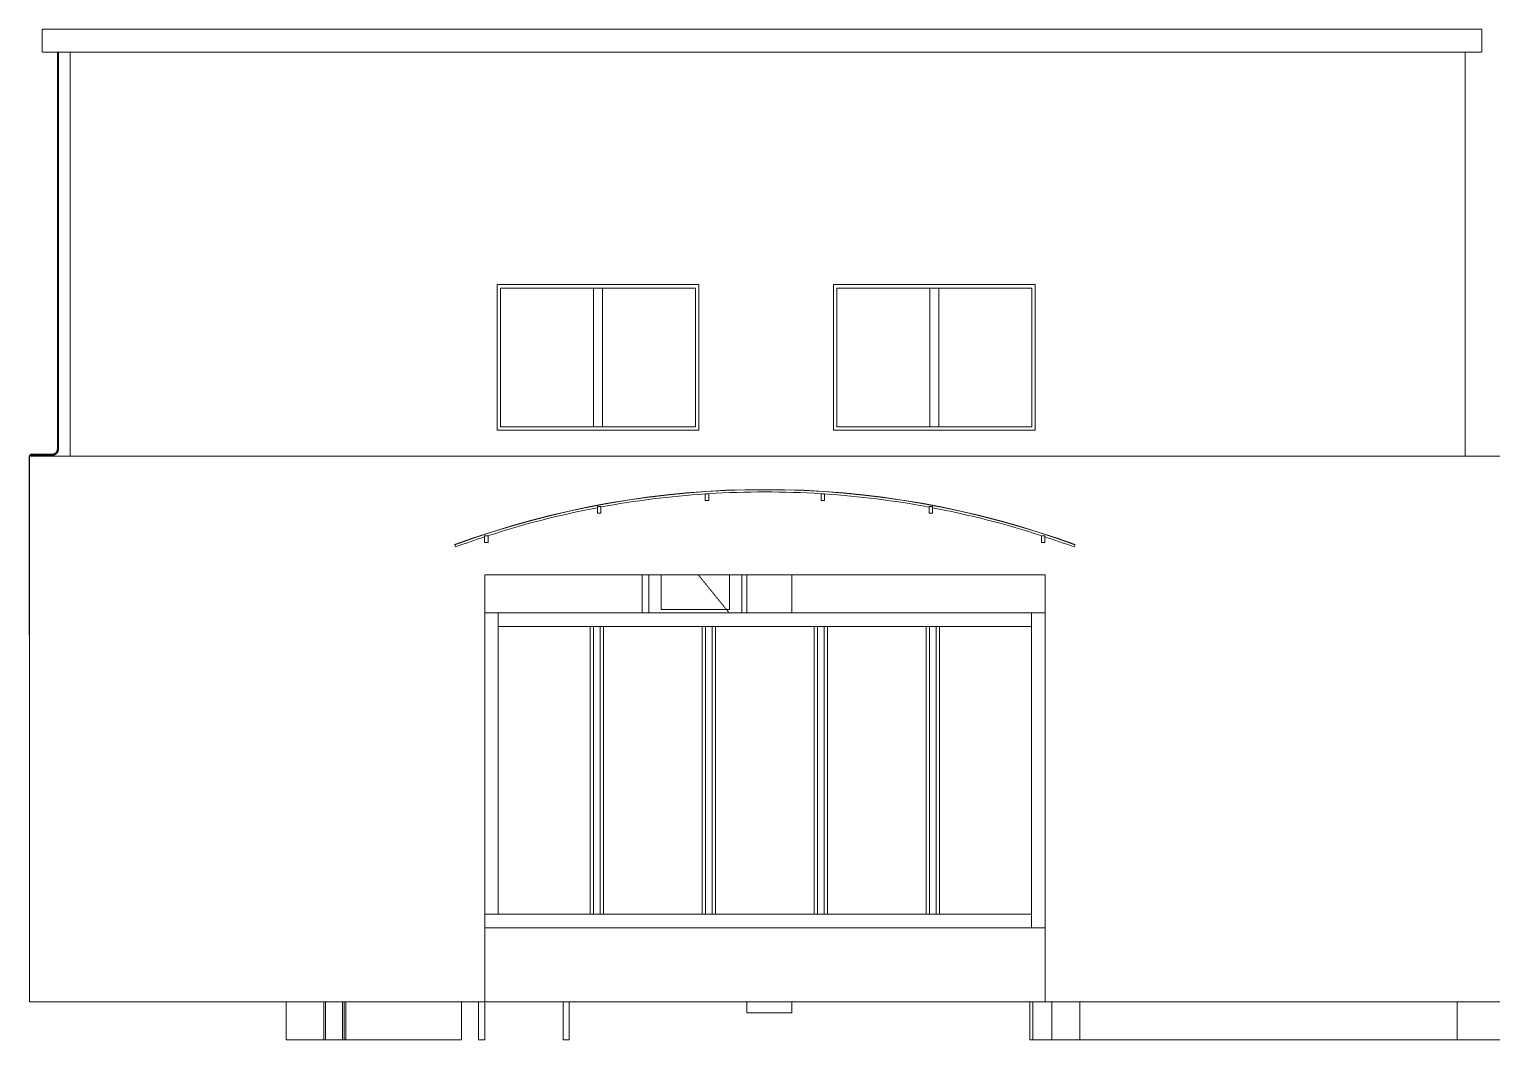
# Model space of a CAD drawing. Header units: millimetres. Extents: x -20192 to 462224, y -45352 to 20466.
# Drawn here: x 62470 to 75521, y 530 to 9550 of the extents above; entities that cross this region are included whole.
import ezdxf

# ---------------------------------------------------------------- set-up
doc = ezdxf.new("R2010")
doc.units = ezdxf.units.MM
doc.linetypes.add('Čárka', pattern=[6.35, 3.175, -3.175])
for name, color, linetype, lineweight in [('A-DOOR', 31, 'Continuous', 9), ('A-DOOR-FRAM', 31, 'Continuous', 9), ('A-GLAZ', 151, 'Continuous', 9), ('A-GLAZ-CWMG', 51, 'Continuous', 9), ('A-ROOF-OTLN', 132, 'Continuous', 9), ('A-WALL', 113, 'Continuous', 9), ('E-POWR-CNDT', 130, 'Continuous', 9), ('M-EQPM', 50, 'Continuous', 9), ('Q-SPCQ', 91, 'Continuous', 9)]:
    doc.layers.add(name, color=color, linetype=linetype, lineweight=lineweight)

# ---------------------------------------------------------------- blocks, each defined once
blk = doc.blocks.new('OKNO_2k_ - OKNO_2k_1900x1400-1963757-VB3-V-Bourání')
at = {"layer": 'A-GLAZ'}
for p, q in [((-3659, 6000), (-3659, 7240)), ((-3659, 7240), (-1919, 7240)), ((-2829, 6000), (-2829, 7240)), ((-2749, 7240), (-2829, 7240)), ((-2749, 7240), (-2749, 6000)), ((-1919, 7240), (-1919, 6000)), ((-1919, 6000), (-3659, 6000)), ((-2749, 6000), (-2829, 6000))]:
    blk.add_line(p, q, dxfattribs=at)
blk = doc.blocks.new('parapet_ext - parapet_ext-1802132-VB3-V-Bourání')
at = {"layer": 'Q-SPCQ'}
blk.add_line((-1889, 5972), (-3689, 5972), dxfattribs=at)
blk = doc.blocks.new('Rectangular Mullion - Rectangular Mullion-Loc wall 49 Bottom 120mm 02-1403449-VB3-V-Bourání')
at = {"layer": 'A-GLAZ-CWMG'}
for p, q in [((-3681, 4220), (-3681, 4340)), ((-2801, 4340), (-3681, 4340)), ((-2801, 4220), (-3681, 4220))]:
    blk.add_line(p, q, dxfattribs=at)
blk = doc.blocks.new('Rectangular Mullion - Rectangular Mullion-Loc wall 49 Bottom 120mm 02-1403424-VB3-V-Bourání')
at = {"layer": 'A-GLAZ-CWMG'}
for p, q in [((1079, 4340), (199, 4340)), ((1079, 4340), (1079, 4220)), ((1079, 4220), (199, 4220))]:
    blk.add_line(p, q, dxfattribs=at)
blk = doc.blocks.new('Rectangular Mullion - Rectangular Mullion-Loc wall 49 Bottom 120mm 02-1403425-VB3-V-Bourání')
at = {"layer": 'A-GLAZ-CWMG'}
for p, q in [((199, 4340), (-801, 4340)), ((199, 4220), (-801, 4220))]:
    blk.add_line(p, q, dxfattribs=at)
blk = doc.blocks.new('Rectangular Mullion - Rectangular Mullion-Loc wall 49 Bottom 120mm 02-1403430-VB3-V-Bourání')
at = {"layer": 'A-GLAZ-CWMG'}
for p, q in [((199, 1650), (1079, 1650)), ((1079, 1650), (1079, 1530))]:
    blk.add_line(p, q, dxfattribs=at)
blk = doc.blocks.new('Rectangular Mullion - Rectangular Mullion-Loc wall 49 Bottom 120mm 02-1403408-VB3-V-Bourání')
at = {"layer": 'A-GLAZ-CWMG'}
blk.add_line((-801, 1650), (199, 1650), dxfattribs=at)
blk = doc.blocks.new('Rectangular Mullion - Rectangular Mullion-Loc wall 49 Bottom 120mm 02-1403416-VB3-V-Bourání')
at = {"layer": 'A-GLAZ-CWMG'}
blk.add_line((-3801, 1650), (-2801, 1650), dxfattribs=at)
blk = doc.blocks.new('Rectangular Mullion - Rectangular Mullion-Loc wall 49 Bottom 120mm 02-1403417-VB3-V-Bourání')
at = {"layer": 'A-GLAZ-CWMG'}
for p, q in [((-3801, 4340), (-3681, 4340)), ((-3681, 4340), (-3681, 1650)), ((-3681, 1650), (-3801, 1650))]:
    blk.add_line(p, q, dxfattribs=at)
blk = doc.blocks.new('Rectangular Mullion - Rectangular Mullion-Loc wall 49 Bottom 120mm 02-1403388-VB3-V-Bourání')
at = {"layer": 'A-GLAZ-CWMG'}
for p, q in [((1079, 4340), (1199, 4340)), ((1079, 1530), (1079, 4340))]:
    blk.add_line(p, q, dxfattribs=at)
blk = doc.blocks.new('Rectangular Mullion - Rectangular Mullion-Loc wall 49 Bottom 120mm-1403423-VB3-V-Bourání')
at = {"layer": 'A-GLAZ-CWMG'}
for p, q in [((139, 4220), (139, 1650)), ((169, 4220), (229, 4220)), ((169, 4220), (169, 1650)), ((229, 4220), (229, 1650)), ((259, 4220), (259, 1650)), ((229, 1650), (169, 1650))]:
    blk.add_line(p, q, dxfattribs=at)
blk = doc.blocks.new('DPS_stříška_hlavní_vstup_2 - DPS_stříška_hlavní_vstup_2-1605088-VB3-V-Bourání')
at = {"layer": 'M-EQPM'}
h = blk.add_hatch(dxfattribs=at)
h.set_pattern_fill('FP_44', color=256, style=0, pattern_type=2)
h.set_pattern_definition([(90, (-1300.6, 5220), (-200, 1e-14), [])])
h.paths.add_polyline_path([(1467, 4947), (1468, 4949), (1171, 5052), (870, 5143), (566, 5222), (260, 5289), (-50, 5344), (-361, 5387), (-673, 5417), (-987, 5436), (-1301, 5442), (-1615, 5436), (-1928, 5417), (-2241, 5387), (-2552, 5344), (-2861, 5289), (-3168, 5222), (-3471, 5143), (-3772, 5052), (-4069, 4949), (-4068, 4947), (-3771, 5050), (-3471, 5141), (-3167, 5220), (-2860, 5287), (-2551, 5342), (-2240, 5385), (-1920, 5416), (-1614, 5434), (-1301, 5440), (-987, 5434), (-673, 5415), (-361, 5385), (-50, 5342), (259, 5287), (566, 5220), (870, 5141), (1170, 5050), (1236, 5027)])
for p, q in [((-1802, 5404), (-1832, 5404)), ((-1832, 5404), (-1832, 5344)), ((-1802, 5344), (-1802, 5404)), ((-799, 5404), (-799, 5344)), ((-769, 5404), (-799, 5404)), ((-769, 5344), (-769, 5404)), ((-2765, 5290), (-2795, 5290)), ((-2795, 5290), (-2795, 5230)), ((-2795, 5230), (-2765, 5230)), ((-2765, 5230), (-2765, 5290)), ((-1832, 5344), (-1802, 5344)), ((-799, 5344), (-769, 5344)), ((164, 5290), (164, 5230)), ((194, 5290), (164, 5290)), ((164, 5230), (194, 5230)), ((194, 5230), (194, 5290)), ((-3771, 5028), (-3801, 5028)), ((-3801, 5028), (-3801, 4968)), ((-3801, 4968), (-3771, 4968)), ((-3771, 4968), (-3771, 5028)), ((1169, 5028), (1169, 4968)), ((1199, 5028), (1169, 5028)), ((1169, 4968), (1199, 4968)), ((1199, 4968), (1199, 5028)), ((-4069, 4949), (-4068, 4947)), ((-4061, 4929), (-4068, 4947)), ((1467, 4947), (1460, 4929)), ((1467, 4947), (1468, 4949))]:
    blk.add_line(p, q, dxfattribs=at)
for radius, start, end in [(8023, 69.8174, 110.1826), (8021, 69.8174, 110.1826), (8001, 93.8106, 100.5499), (8001, 86.4046, 93.5954), (8001, 79.4501, 86.1894), (8001, 100.7681, 108.0091), (8001, 71.9909, 79.2319), (8001, 108.2081, 110.1826), (8001, 69.8174, 71.7919)]:
    blk.add_arc((-1301, -2581), radius, start, end, dxfattribs=at)
blk = doc.blocks.new('DVERE_1k_oblozka - DD03_01_800x1970_koupelna-1930961-VB3-V-Bourání')
at = {"layer": 'A-DOOR'}
for p, q in [((-5041, 870), (-5041, 530)), ((-5041, 530), (-5056, 530))]:
    blk.add_line(p, q, dxfattribs=at)
at = {"layer": 'A-DOOR-FRAM'}
for p, q in [((-5236, 870), (-5236, 530)), ((-5221, 870), (-5221, 530)), ((-5071, 870), (-5071, 530)), ((-5056, 870), (-5056, 530)), ((-5221, 530), (-5236, 530)), ((-5071, 530), (-5221, 530)), ((-5056, 530), (-5071, 530))]:
    blk.add_line(p, q, dxfattribs=at)
blk = doc.blocks.new('DVERE_1k_oblozka - DD03_01_800x1970_koupelna-V29-VB3-V-Bourání')
at = {"layer": 'A-DOOR'}
for p, q in [((-2337, 4680), (-2337, 4340)), ((-2227, 4370), (-2227, 4680)), ((-1617, 4680), (-1617, 4370)), ((-1507, 4340), (-1507, 4680)), ((-1617, 4370), (-2227, 4370))]:
    blk.add_line(p, q, dxfattribs=at)
at = {"layer": 'A-DOOR', "linetype": 'Čárka'}
blk.add_line((-1619, 4340), (-1895, 4680), dxfattribs=at)
at = {"layer": 'A-DOOR-FRAM'}
blk.add_line((-2397, 4680), (-2397, 4340), dxfattribs=at)

msp = doc.modelspace()

# ---------------------------------------------------------------- linework, layer by layer
at = {"layer": 'A-ROOF-OTLN'}
for p, q in [((62586, 9544), (62586, 9352)), ((75426, 9550), (62592, 9550)), ((75432, 9352), (75432, 9544)), ((62592, 9346), (75426, 9346))]:
    msp.add_line(p, q, dxfattribs=at)
for points, knots in [([(62592, 9550), (62592, 9550), (62592, 9550), (62591, 9550), (62591, 9550), (62590, 9550), (62590, 9550), (62590, 9549), (62589, 9549), (62589, 9549), (62589, 9549), (62588, 9549), (62588, 9548), (62587, 9548), (62587, 9547), (62587, 9547), (62586, 9546), (62586, 9545), (62586, 9544), (62586, 9544)], [-0.75, -0.75, -0.75, -0.75, -0.71875, -0.6875, -0.65625, -0.625, -0.59375, -0.5625, -0.53125, -0.5, -0.46875, -0.4375, -0.375, -0.34375, -0.3125, -0.25, -0.1875, -0.125, 0, 0, 0, 0]), ([(75432, 9544), (75432, 9544), (75432, 9545), (75431, 9546), (75431, 9547), (75431, 9547), (75430, 9548), (75430, 9548), (75429, 9549), (75429, 9549), (75428, 9549), (75428, 9549), (75428, 9550), (75427, 9550), (75427, 9550), (75427, 9550), (75426, 9550), (75426, 9550), (75426, 9550)], [0, 0, 0, 0, 0.125, 0.1875, 0.25, 0.3125, 0.34375, 0.375, 0.4375, 0.5, 0.53125, 0.5625, 0.59375, 0.625, 0.65625, 0.6875, 0.71875, 0.75, 0.75, 0.75, 0.75]), ([(62586, 9352), (62586, 9351), (62586, 9350), (62586, 9349), (62587, 9349), (62587, 9348), (62588, 9347), (62588, 9347), (62588, 9347), (62589, 9347), (62589, 9346), (62589, 9346), (62590, 9346), (62590, 9346), (62590, 9346), (62591, 9346), (62591, 9346), (62592, 9346), (62592, 9346), (62592, 9346)], [-1, -1, -1, -1, -0.8888889, -0.8333333, -0.7777778, -0.7222222, -0.6666667, -0.6388889, -0.6111111, -0.5833333, -0.5555556, -0.5277778, -0.5, -0.4722222, -0.4444444, -0.4166667, -0.3888889, -0.3611111, -0.3333333, -0.3333333, -0.3333333, -0.3333333]), ([(75426, 9346), (75426, 9346), (75426, 9346), (75427, 9346), (75427, 9346), (75427, 9346), (75428, 9346), (75428, 9346), (75428, 9346), (75429, 9346), (75429, 9347), (75430, 9347), (75430, 9347), (75430, 9348), (75431, 9348), (75431, 9349), (75431, 9349), (75432, 9350), (75432, 9351), (75432, 9352)], [0.3333333, 0.3333333, 0.3333333, 0.3333333, 0.3611111, 0.3888889, 0.4166667, 0.4444444, 0.4722222, 0.5, 0.5277778, 0.5555556, 0.5833333, 0.6111111, 0.6666667, 0.6944444, 0.7222222, 0.7777778, 0.8333333, 0.8888889, 1, 1, 1, 1])]:
    msp.add_open_spline(points, degree=3, knots=knots, dxfattribs=at)
at = {"layer": 'A-WALL'}
for p, q in [((62836, 5740), (62836, 9346)), ((75282, 5740), (75282, 9346)), ((66646, 5970), (66646, 7270)), ((66646, 7270), (68446, 7270)), ((68446, 7270), (68446, 5970)), ((69646, 5970), (69646, 7270)), ((69646, 7270), (71446, 7270)), ((71446, 7270), (71446, 5970)), ((68446, 5970), (66646, 5970)), ((71446, 5970), (69646, 5970)), ((75610, 5740), (62471, 5740)), ((62471, 5740), (62471, 870)), ((66535, 870), (66535, 4680)), ((66535, 4680), (71535, 4680)), ((68874, 4340), (68874, 4680)), ((69274, 4680), (69274, 4340)), ((71535, 4680), (71535, 870)), ((71535, 1530), (66535, 1530)), ((64763, 870), (64763, 530)), ((66328, 530), (66328, 870)), ((66478, 870), (66478, 530)), ((66535, 530), (66535, 870)), ((67235, 870), (67235, 530)), ((67288, 530), (67288, 870)), ((68874, 770), (68874, 870)), ((69274, 870), (69274, 770)), ((71594, 530), (71594, 870)), ((71844, 870), (71844, 530)), ((75212, 870), (75212, 530)), ((69274, 770), (68874, 770)), ((64763, 530), (65100, 530)), ((65295, 530), (66328, 530)), ((66478, 530), (66535, 530)), ((67235, 530), (67288, 530)), ((71399, 530), (81866, 530))]:
    msp.add_line(p, q, dxfattribs=at)
at = {"layer": 'A-WALL', "color": 41}
for p, q in [((62471, 870), (88813, 870)), ((71399, 870), (71399, 530)), ((71426, 870), (71426, 530))]:
    msp.add_line(p, q, dxfattribs=at)
at = {"layer": 'E-POWR-CNDT'}
for p, q in [((62721, 9346), (62721, 5835)), ((62731, 5835), (62731, 9346)), ((62528, 5757), (62495, 5757)), ((62495, 5747), (62528, 5747)), ((62643, 5757), (62528, 5757)), ((62528, 5747), (62643, 5747)), ((62676, 5757), (62643, 5757)), ((62643, 5747), (62676, 5747)), ((62721, 5835), (62721, 5802)), ((62731, 5802), (62731, 5835)), ((62470, 5732), (62470, 5700)), ((62470, 5700), (62470, 4183)), ((62470, 4183), (62470, 4150))]:
    msp.add_line(p, q, dxfattribs=at)
at = {"layer": 'E-POWR-CNDT', "flags": 128}
for points in [[(62495, 5757), (62494, 5757), (62493, 5757), (62492, 5757), (62491, 5757), (62490, 5757), (62489, 5757), (62488, 5756), (62487, 5756), (62486, 5756), (62485, 5755), (62484, 5755), (62484, 5754), (62483, 5754), (62482, 5753), (62481, 5753), (62480, 5752), (62479, 5752), (62479, 5751), (62478, 5750), (62477, 5750), (62476, 5749), (62476, 5748), (62475, 5747), (62475, 5747), (62474, 5746), (62474, 5745), (62473, 5744), (62473, 5743), (62472, 5742), (62472, 5741), (62471, 5740)], [(62482, 5740), (62483, 5741), (62483, 5741), (62483, 5742), (62484, 5742), (62484, 5743), (62485, 5743), (62485, 5743), (62486, 5744), (62486, 5744), (62487, 5745), (62487, 5745), (62488, 5745), (62488, 5745), (62489, 5746), (62489, 5746), (62490, 5746), (62490, 5746), (62491, 5747), (62491, 5747), (62492, 5747), (62493, 5747), (62493, 5747), (62494, 5747), (62494, 5747), (62495, 5747), (62495, 5747)], [(62721, 5802), (62721, 5800), (62720, 5799), (62720, 5797), (62720, 5795), (62720, 5793), (62719, 5792), (62719, 5790), (62718, 5788), (62718, 5786), (62717, 5785), (62716, 5783), (62716, 5781), (62715, 5780), (62714, 5778), (62713, 5777), (62712, 5775), (62711, 5774), (62709, 5773), (62708, 5771), (62707, 5770), (62706, 5769), (62704, 5768), (62703, 5766), (62701, 5765), (62700, 5764), (62698, 5763), (62697, 5763), (62695, 5762), (62694, 5761), (62692, 5760), (62690, 5760), (62688, 5759), (62687, 5759), (62685, 5758), (62683, 5758), (62681, 5758), (62680, 5757), (62678, 5757), (62676, 5757), (62676, 5757)], [(62676, 5747), (62678, 5747), (62680, 5747), (62682, 5748), (62684, 5748), (62687, 5748), (62689, 5749), (62691, 5749), (62693, 5750), (62695, 5751), (62697, 5752), (62699, 5752), (62701, 5753), (62703, 5754), (62705, 5756), (62707, 5757), (62708, 5758), (62710, 5759), (62712, 5761), (62713, 5762), (62715, 5764), (62717, 5766), (62718, 5767), (62719, 5769), (62721, 5771), (62722, 5772), (62723, 5774), (62724, 5776), (62725, 5778), (62726, 5780), (62727, 5782), (62728, 5784), (62728, 5786), (62729, 5789), (62729, 5791), (62730, 5793), (62730, 5795), (62730, 5797), (62731, 5799), (62731, 5802), (62731, 5802)], [(62471, 5738), (62471, 5737), (62470, 5736), (62470, 5735), (62470, 5734), (62470, 5733), (62470, 5732), (62470, 5732)], [(62470, 4150), (62470, 4149), (62470, 4148), (62470, 4147), (62470, 4146), (62471, 4145), (62471, 4144), (62471, 4143)]]:
    msp.add_lwpolyline(points, dxfattribs=at)

# ---------------------------------------------------------------- block references
at = {"layer": 'A-DOOR', "linetype": 'Čárka'}
msp.add_blockref('DVERE_1k_oblozka - DD03_01_800x1970_koupelna-V29-VB3-V-Bourání', (70335, 0), dxfattribs=at)
at = {"layer": 'A-DOOR-FRAM', "lineweight": 18}
msp.add_blockref('DVERE_1k_oblozka - DD03_01_800x1970_koupelna-1930961-VB3-V-Bourání', (70335, 0), dxfattribs=at)
at = {"layer": 'A-GLAZ'}
for p in [(70335, 0), (73335, 0)]:
    msp.add_blockref('OKNO_2k_ - OKNO_2k_1900x1400-1963757-VB3-V-Bourání', p, dxfattribs=at)
at = {"layer": 'A-GLAZ-CWMG'}
for name, p in [('Rectangular Mullion - Rectangular Mullion-Loc wall 49 Bottom 120mm 02-1403417-VB3-V-Bourání', (70335, 0)), ('Rectangular Mullion - Rectangular Mullion-Loc wall 49 Bottom 120mm 02-1403449-VB3-V-Bourání', (70335, 0)), ('Rectangular Mullion - Rectangular Mullion-Loc wall 49 Bottom 120mm 02-1403425-VB3-V-Bourání', (68335, 0)), ('Rectangular Mullion - Rectangular Mullion-Loc wall 49 Bottom 120mm 02-1403425-VB3-V-Bourání', (69335, 0)), ('Rectangular Mullion - Rectangular Mullion-Loc wall 49 Bottom 120mm 02-1403425-VB3-V-Bourání', (70335, 0)), ('Rectangular Mullion - Rectangular Mullion-Loc wall 49 Bottom 120mm 02-1403424-VB3-V-Bourání', (70335, 0)), ('Rectangular Mullion - Rectangular Mullion-Loc wall 49 Bottom 120mm 02-1403388-VB3-V-Bourání', (70335, 0)), ('Rectangular Mullion - Rectangular Mullion-Loc wall 49 Bottom 120mm-1403423-VB3-V-Bourání', (67335, 0)), ('Rectangular Mullion - Rectangular Mullion-Loc wall 49 Bottom 120mm-1403423-VB3-V-Bourání', (68335, 0)), ('Rectangular Mullion - Rectangular Mullion-Loc wall 49 Bottom 120mm-1403423-VB3-V-Bourání', (69335, 0)), ('Rectangular Mullion - Rectangular Mullion-Loc wall 49 Bottom 120mm-1403423-VB3-V-Bourání', (70335, 0)), ('Rectangular Mullion - Rectangular Mullion-Loc wall 49 Bottom 120mm 02-1403416-VB3-V-Bourání', (70335, 0)), ('Rectangular Mullion - Rectangular Mullion-Loc wall 49 Bottom 120mm 02-1403408-VB3-V-Bourání', (68335, 0)), ('Rectangular Mullion - Rectangular Mullion-Loc wall 49 Bottom 120mm 02-1403408-VB3-V-Bourání', (69335, 0)), ('Rectangular Mullion - Rectangular Mullion-Loc wall 49 Bottom 120mm 02-1403408-VB3-V-Bourání', (70335, 0)), ('Rectangular Mullion - Rectangular Mullion-Loc wall 49 Bottom 120mm 02-1403430-VB3-V-Bourání', (70335, 0))]:
    msp.add_blockref(name, p, dxfattribs=at)
at = {"layer": 'M-EQPM'}
msp.add_blockref('DPS_stříška_hlavní_vstup_2 - DPS_stříška_hlavní_vstup_2-1605088-VB3-V-Bourání', (70335, 0), dxfattribs=at)
at = {"layer": 'Q-SPCQ'}
for p in [(70335, 0), (73335, 0)]:
    msp.add_blockref('parapet_ext - parapet_ext-1802132-VB3-V-Bourání', p, dxfattribs=at)

doc.saveas('drawing.dxf')
